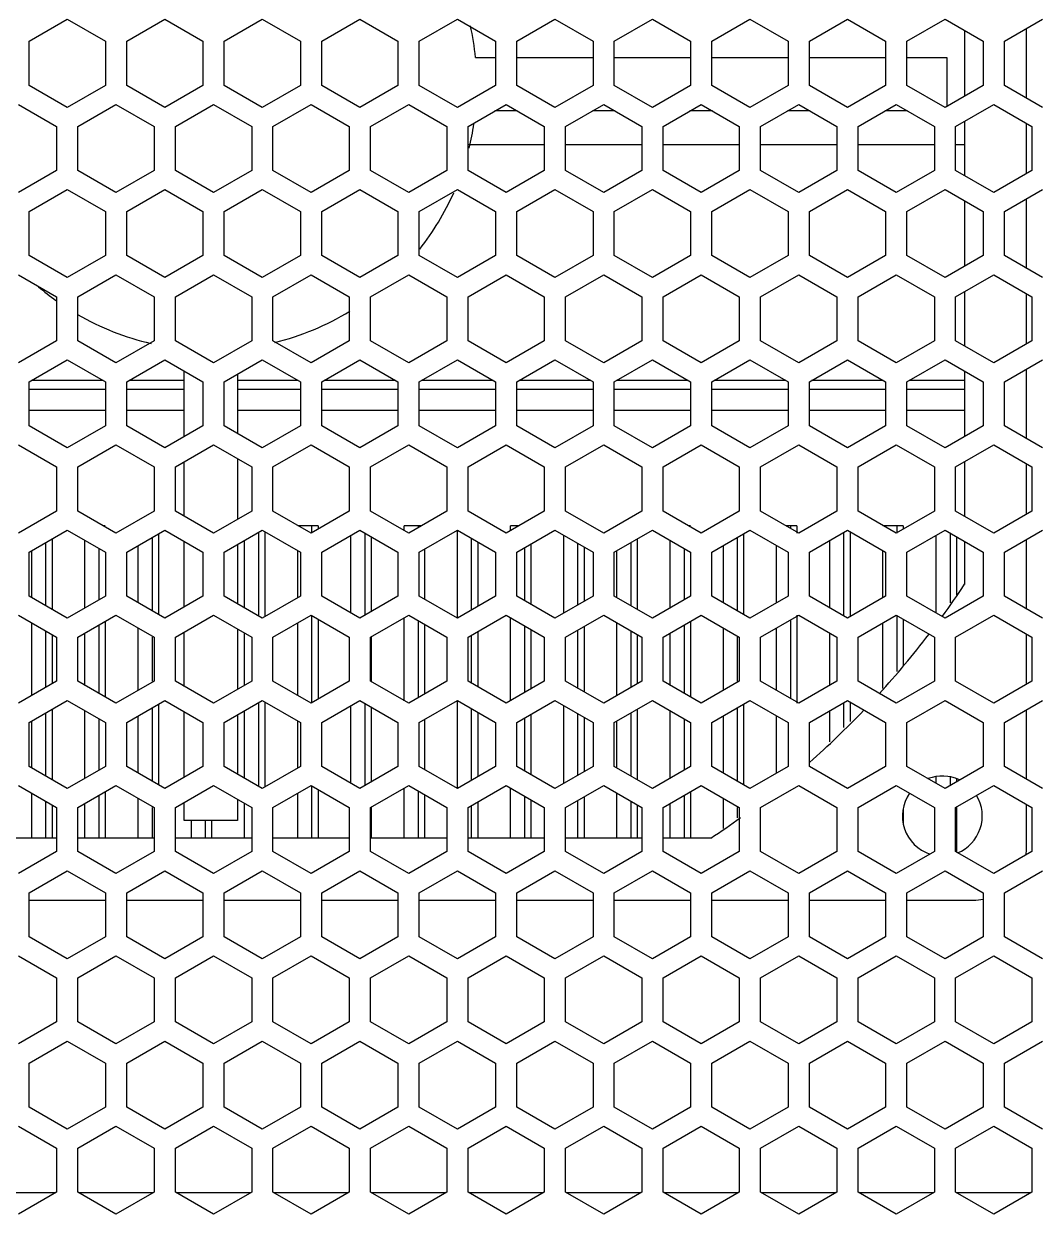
# Model space of a CAD drawing. Header units: millimetres. Extents: x 10297564 to 11610295, y -9287743 to -8409454.
# Drawn here: x 10535695 to 10536842, y -9096196 to -9094850 of the extents above; entities that cross this region are included whole.
import ezdxf

# ---------------------------------------------------------------- set-up
doc = ezdxf.new("R2010")
doc.units = ezdxf.units.MM
doc.header["$LTSCALE"] = 100
doc.layers.add('-0', color=7, linetype='Continuous')

# ---------------------------------------------------------------- blocks, each defined once
blk = doc.blocks.new('인버터 외형도')
at = {"layer": '-0', "linetype": 'Continuous'}
for p, q in [((124920.4, 39991.2), (124952.8, 40009.8)), ((124952.8, 40009.8), (124985.1, 39991.2)), ((125003.2, 39991.2), (125035.5, 40009.8)), ((125035.5, 40009.8), (125067.9, 39991.2)), ((125085.9, 39991.2), (125118.3, 40009.8)), ((125118.3, 40009.8), (125150.7, 39991.2)), ((125168.7, 39991.2), (125201.1, 40009.8)), ((125201.1, 40009.8), (125233.4, 39991.2)), ((125251.5, 39991.2), (125283.8, 40009.8)), ((125283.8, 40009.8), (125316.2, 39991.2)), ((125334.2, 39991.2), (125366.6, 40009.8)), ((125366.6, 40009.8), (125399, 39991.2)), ((125417, 39991.2), (125449.4, 40009.8)), ((125449.4, 40009.8), (125481.7, 39991.2)), ((125499.8, 39991.2), (125532.1, 40009.8)), ((125532.1, 40009.8), (125564.5, 39991.2)), ((125582.6, 39991.2), (125614.9, 40009.8)), ((125614.9, 40009.8), (125647.3, 39991.2)), ((125665.3, 39991.2), (125697.7, 40009.8)), ((125697.7, 40009.8), (125730, 39991.2)), ((125748.1, 39991.2), (125780.5, 40009.8)), ((125714.2, 40000.3), (125714.2, 39944.7)), ((125766.9, 39942.9), (125766.9, 40002)), ((124920.4, 39953.8), (124920.4, 39991.2)), ((124985.1, 39991.2), (124985.1, 39953.8)), ((125003.2, 39953.8), (125003.2, 39991.2)), ((125067.9, 39991.2), (125067.9, 39953.8)), ((125085.9, 39953.8), (125085.9, 39991.2)), ((125150.7, 39991.2), (125150.7, 39953.8)), ((125168.7, 39953.8), (125168.7, 39991.2)), ((125233.4, 39991.2), (125233.4, 39953.8)), ((125251.5, 39953.8), (125251.5, 39991.2)), ((125316.2, 39991.2), (125316.2, 39953.8)), ((125334.2, 39953.8), (125334.2, 39991.2)), ((125399, 39991.2), (125399, 39953.8)), ((125417, 39953.8), (125417, 39991.2)), ((125481.7, 39991.2), (125481.7, 39953.8)), ((125499.8, 39953.8), (125499.8, 39991.2)), ((125564.5, 39991.2), (125564.5, 39953.8)), ((125582.6, 39953.8), (125582.6, 39991.2)), ((125647.3, 39991.2), (125647.3, 39953.8)), ((125665.3, 39953.8), (125665.3, 39991.2)), ((125730, 39991.2), (125730, 39953.8)), ((125748.1, 39953.8), (125748.1, 39991.2)), ((125299.2, 39977.3), (125316.2, 39977.3)), ((125334.2, 39977.3), (125399, 39977.3)), ((125417, 39977.3), (125481.7, 39977.3)), ((125499.8, 39977.3), (125564.5, 39977.3)), ((125582.6, 39977.3), (125647.3, 39977.3)), ((125665.3, 39977.3), (125699.2, 39977.3)), ((125699.2, 39977.3), (125699.2, 39936)), ((124952.8, 39935.1), (124920.4, 39953.8)), ((124985.1, 39953.8), (124952.8, 39935.1)), ((125035.5, 39935.1), (125003.2, 39953.8)), ((125067.9, 39953.8), (125035.5, 39935.1)), ((125118.3, 39935.1), (125085.9, 39953.8)), ((125150.7, 39953.8), (125118.3, 39935.1)), ((125201.1, 39935.1), (125168.7, 39953.8)), ((125233.4, 39953.8), (125201.1, 39935.1)), ((125283.8, 39935.1), (125251.5, 39953.8)), ((125316.2, 39953.8), (125283.8, 39935.1)), ((125366.6, 39935.1), (125334.2, 39953.8)), ((125399, 39953.8), (125366.6, 39935.1)), ((125449.4, 39935.1), (125417, 39953.8)), ((125481.7, 39953.8), (125449.4, 39935.1)), ((125532.1, 39935.1), (125499.8, 39953.8)), ((125564.5, 39953.8), (125532.1, 39935.1)), ((125614.9, 39935.1), (125582.6, 39953.8)), ((125647.3, 39953.8), (125614.9, 39935.1)), ((125697.7, 39935.1), (125665.3, 39953.8)), ((125730, 39953.8), (125697.7, 39935.1)), ((125780.5, 39935.1), (125748.1, 39953.8)), ((124911.4, 39937.6), (124943.7, 39918.9)), ((124961.8, 39918.9), (124994.1, 39937.6)), ((124994.1, 39937.6), (125026.5, 39918.9)), ((125044.6, 39918.9), (125076.9, 39937.6)), ((125076.9, 39937.6), (125109.3, 39918.9)), ((125127.3, 39918.9), (125159.7, 39937.6)), ((125159.7, 39937.6), (125192, 39918.9)), ((125210.1, 39918.9), (125242.5, 39937.6)), ((125242.5, 39937.6), (125274.8, 39918.9)), ((125292.9, 39918.9), (125325.2, 39937.6)), ((125325.2, 39937.6), (125357.6, 39918.9)), ((125375.6, 39918.9), (125408, 39937.6)), ((125408, 39937.6), (125440.3, 39918.9)), ((125458.4, 39918.9), (125490.8, 39937.6)), ((125490.8, 39937.6), (125523.1, 39918.9)), ((125541.2, 39918.9), (125573.5, 39937.6)), ((125573.5, 39937.6), (125605.9, 39918.9)), ((125623.9, 39918.9), (125656.3, 39937.6)), ((125656.3, 39937.6), (125688.7, 39918.9)), ((125706.7, 39918.9), (125739.1, 39937.6)), ((125739.1, 39937.6), (125771.4, 39918.9)), ((125334.7, 39932.1), (125315.7, 39932.1)), ((125417.5, 39932.1), (125398.5, 39932.1)), ((125500.3, 39932.1), (125481.2, 39932.1)), ((125583, 39932.1), (125564, 39932.1)), ((125665.8, 39932.1), (125646.8, 39932.1)), ((125714.2, 39923.3), (125714.2, 39877.2)), ((124943.7, 39918.9), (124943.7, 39881.6)), ((124961.8, 39881.6), (124961.8, 39918.9)), ((125026.5, 39918.9), (125026.5, 39881.6)), ((125044.6, 39881.6), (125044.6, 39918.9)), ((125109.3, 39918.9), (125109.3, 39881.6)), ((125127.3, 39881.6), (125127.3, 39918.9)), ((125192, 39918.9), (125192, 39881.6)), ((125210.1, 39881.6), (125210.1, 39918.9)), ((125274.8, 39918.9), (125274.8, 39881.6)), ((125292.9, 39881.6), (125292.9, 39918.9)), ((125357.6, 39918.9), (125357.6, 39881.6)), ((125375.6, 39881.6), (125375.6, 39918.9)), ((125440.3, 39918.9), (125440.3, 39881.6)), ((125458.4, 39881.6), (125458.4, 39918.9)), ((125523.1, 39918.9), (125523.1, 39881.6)), ((125541.2, 39881.6), (125541.2, 39918.9)), ((125605.9, 39918.9), (125605.9, 39881.6)), ((125623.9, 39881.6), (125623.9, 39918.9)), ((125688.7, 39918.9), (125688.7, 39881.6)), ((125706.7, 39881.6), (125706.7, 39918.9)), ((125766.9, 39879), (125766.9, 39921.5)), ((125771.4, 39918.9), (125771.4, 39881.6)), ((125293.4, 39903.5), (125357.6, 39903.5)), ((125375.6, 39903.5), (125440.3, 39903.5)), ((125458.4, 39903.5), (125523.1, 39903.5)), ((125541.2, 39903.5), (125605.9, 39903.5)), ((125623.9, 39903.5), (125688.7, 39903.5)), ((125706.7, 39903.5), (125714.2, 39903.5)), ((124943.7, 39881.6), (124911.4, 39862.9)), ((124994.1, 39862.9), (124961.8, 39881.6)), ((125026.5, 39881.6), (124994.1, 39862.9)), ((125076.9, 39862.9), (125044.6, 39881.6)), ((125109.3, 39881.6), (125076.9, 39862.9)), ((125159.7, 39862.9), (125127.3, 39881.6)), ((125192, 39881.6), (125159.7, 39862.9)), ((125242.5, 39862.9), (125210.1, 39881.6)), ((125274.8, 39881.6), (125242.5, 39862.9)), ((125325.2, 39862.9), (125292.9, 39881.6)), ((125357.6, 39881.6), (125325.2, 39862.9)), ((125408, 39862.9), (125375.6, 39881.6)), ((125440.3, 39881.6), (125408, 39862.9)), ((125490.8, 39862.9), (125458.4, 39881.6)), ((125523.1, 39881.6), (125490.8, 39862.9)), ((125573.5, 39862.9), (125541.2, 39881.6)), ((125605.9, 39881.6), (125573.5, 39862.9)), ((125656.3, 39862.9), (125623.9, 39881.6)), ((125688.7, 39881.6), (125656.3, 39862.9)), ((125739.1, 39862.9), (125706.7, 39881.6)), ((125771.4, 39881.6), (125739.1, 39862.9)), ((124920.4, 39846.7), (124952.8, 39865.4)), ((124952.8, 39865.4), (124985.1, 39846.7)), ((125003.2, 39846.7), (125035.5, 39865.4)), ((125035.5, 39865.4), (125067.9, 39846.7)), ((125085.9, 39846.7), (125118.3, 39865.4)), ((125118.3, 39865.4), (125150.7, 39846.7)), ((125168.7, 39846.7), (125201.1, 39865.4)), ((125201.1, 39865.4), (125233.4, 39846.7)), ((125251.5, 39846.7), (125283.8, 39865.4)), ((125283.8, 39865.4), (125316.2, 39846.7)), ((125334.2, 39846.7), (125366.6, 39865.4)), ((125366.6, 39865.4), (125399, 39846.7)), ((125417, 39846.7), (125449.4, 39865.4)), ((125449.4, 39865.4), (125481.7, 39846.7)), ((125499.8, 39846.7), (125532.1, 39865.4)), ((125532.1, 39865.4), (125564.5, 39846.7)), ((125582.6, 39846.7), (125614.9, 39865.4)), ((125614.9, 39865.4), (125647.3, 39846.7)), ((125665.3, 39846.7), (125697.7, 39865.4)), ((125697.7, 39865.4), (125730, 39846.7)), ((125748.1, 39846.7), (125780.5, 39865.4)), ((125714.2, 39855.8), (125714.2, 39800.2)), ((125766.9, 39798.5), (125766.9, 39857.6)), ((124920.4, 39809.3), (124920.4, 39846.7)), ((124985.1, 39846.7), (124985.1, 39809.3)), ((125003.2, 39809.3), (125003.2, 39846.7)), ((125067.9, 39846.7), (125067.9, 39809.3)), ((125085.9, 39809.3), (125085.9, 39846.7)), ((125150.7, 39846.7), (125150.7, 39809.3)), ((125168.7, 39809.3), (125168.7, 39846.7)), ((125233.4, 39846.7), (125233.4, 39809.3)), ((125251.5, 39809.3), (125251.5, 39846.7)), ((125316.2, 39846.7), (125316.2, 39809.3)), ((125334.2, 39809.3), (125334.2, 39846.7)), ((125399, 39846.7), (125399, 39809.3)), ((125417, 39809.3), (125417, 39846.7)), ((125481.7, 39846.7), (125481.7, 39809.3)), ((125499.8, 39809.3), (125499.8, 39846.7)), ((125564.5, 39846.7), (125564.5, 39809.3)), ((125582.6, 39809.3), (125582.6, 39846.7)), ((125647.3, 39846.7), (125647.3, 39809.3)), ((125665.3, 39809.3), (125665.3, 39846.7)), ((125730, 39846.7), (125730, 39809.3)), ((125748.1, 39809.3), (125748.1, 39846.7)), ((124952.8, 39790.7), (124920.4, 39809.3)), ((124985.1, 39809.3), (124952.8, 39790.7)), ((125035.5, 39790.7), (125003.2, 39809.3)), ((125067.9, 39809.3), (125035.5, 39790.7)), ((125118.3, 39790.7), (125085.9, 39809.3)), ((125150.7, 39809.3), (125118.3, 39790.7)), ((125201.1, 39790.7), (125168.7, 39809.3)), ((125233.4, 39809.3), (125201.1, 39790.7)), ((125283.8, 39790.7), (125251.5, 39809.3)), ((125316.2, 39809.3), (125283.8, 39790.7)), ((125366.6, 39790.7), (125334.2, 39809.3)), ((125399, 39809.3), (125366.6, 39790.7)), ((125449.4, 39790.7), (125417, 39809.3)), ((125481.7, 39809.3), (125449.4, 39790.7)), ((125532.1, 39790.7), (125499.8, 39809.3)), ((125564.5, 39809.3), (125532.1, 39790.7)), ((125614.9, 39790.7), (125582.6, 39809.3)), ((125647.3, 39809.3), (125614.9, 39790.7)), ((125697.7, 39790.7), (125665.3, 39809.3)), ((125730, 39809.3), (125697.7, 39790.7)), ((125780.5, 39790.7), (125748.1, 39809.3)), ((124911.4, 39793.1), (124943.7, 39774.5)), ((124961.8, 39774.5), (124994.1, 39793.1)), ((124994.1, 39793.1), (125026.5, 39774.5)), ((125044.6, 39774.5), (125076.9, 39793.1)), ((125076.9, 39793.1), (125109.3, 39774.5)), ((125127.3, 39774.5), (125159.7, 39793.1)), ((125159.7, 39793.1), (125192, 39774.5)), ((125210.1, 39774.5), (125242.5, 39793.1)), ((125242.5, 39793.1), (125274.8, 39774.5)), ((125292.9, 39774.5), (125325.2, 39793.1)), ((125325.2, 39793.1), (125357.6, 39774.5)), ((125375.6, 39774.5), (125408, 39793.1)), ((125408, 39793.1), (125440.3, 39774.5)), ((125458.4, 39774.5), (125490.8, 39793.1)), ((125490.8, 39793.1), (125523.1, 39774.5)), ((125541.2, 39774.5), (125573.5, 39793.1)), ((125573.5, 39793.1), (125605.9, 39774.5)), ((125623.9, 39774.5), (125656.3, 39793.1)), ((125656.3, 39793.1), (125688.7, 39774.5)), ((125706.7, 39774.5), (125739.1, 39793.1)), ((125739.1, 39793.1), (125771.4, 39774.5)), ((124943.7, 39774.5), (124943.7, 39737.1)), ((124961.8, 39737.1), (124961.8, 39774.5)), ((125026.5, 39774.5), (125026.5, 39737.1)), ((125044.6, 39737.1), (125044.6, 39774.5)), ((125109.3, 39774.5), (125109.3, 39737.1)), ((125127.3, 39737.1), (125127.3, 39774.5)), ((125192, 39774.5), (125192, 39737.1)), ((125210.1, 39737.1), (125210.1, 39774.5)), ((125274.8, 39774.5), (125274.8, 39737.1)), ((125292.9, 39737.1), (125292.9, 39774.5)), ((125357.6, 39774.5), (125357.6, 39737.1)), ((125375.6, 39737.1), (125375.6, 39774.5)), ((125440.3, 39774.5), (125440.3, 39737.1)), ((125458.4, 39737.1), (125458.4, 39774.5)), ((125523.1, 39774.5), (125523.1, 39737.1)), ((125541.2, 39737.1), (125541.2, 39774.5)), ((125605.9, 39774.5), (125605.9, 39737.1)), ((125623.9, 39737.1), (125623.9, 39774.5)), ((125688.7, 39774.5), (125688.7, 39737.1)), ((125706.7, 39737.1), (125706.7, 39774.5)), ((125714.2, 39778.8), (125714.2, 39732.8)), ((125766.9, 39734.5), (125766.9, 39777.1)), ((125771.4, 39774.5), (125771.4, 39737.1)), ((124943.7, 39737.1), (124911.4, 39718.4)), ((124994.1, 39718.4), (124961.8, 39737.1)), ((125026.5, 39737.1), (124994.1, 39718.4)), ((125076.9, 39718.4), (125044.6, 39737.1)), ((125109.3, 39737.1), (125076.9, 39718.4)), ((125159.7, 39718.4), (125127.3, 39737.1)), ((125192, 39737.1), (125159.7, 39718.4)), ((125242.5, 39718.4), (125210.1, 39737.1)), ((125274.8, 39737.1), (125242.5, 39718.4)), ((125325.2, 39718.4), (125292.9, 39737.1)), ((125357.6, 39737.1), (125325.2, 39718.4)), ((125408, 39718.4), (125375.6, 39737.1)), ((125440.3, 39737.1), (125408, 39718.4)), ((125490.8, 39718.4), (125458.4, 39737.1)), ((125523.1, 39737.1), (125490.8, 39718.4)), ((125573.5, 39718.4), (125541.2, 39737.1)), ((125605.9, 39737.1), (125573.5, 39718.4)), ((125656.3, 39718.4), (125623.9, 39737.1)), ((125688.7, 39737.1), (125656.3, 39718.4)), ((125739.1, 39718.4), (125706.7, 39737.1)), ((125771.4, 39737.1), (125739.1, 39718.4)), ((124920.4, 39702.2), (124952.8, 39720.9)), ((124952.8, 39720.9), (124985.1, 39702.2)), ((125003.2, 39702.2), (125035.5, 39720.9)), ((125035.5, 39720.9), (125067.9, 39702.2)), ((125085.9, 39702.2), (125118.3, 39720.9)), ((125118.3, 39720.9), (125150.7, 39702.2)), ((125168.7, 39702.2), (125201.1, 39720.9)), ((125201.1, 39720.9), (125233.4, 39702.2)), ((125251.5, 39702.2), (125283.8, 39720.9)), ((125283.8, 39720.9), (125316.2, 39702.2)), ((125334.2, 39702.2), (125366.6, 39720.9)), ((125366.6, 39720.9), (125399, 39702.2)), ((125417, 39702.2), (125449.4, 39720.9)), ((125449.4, 39720.9), (125481.7, 39702.2)), ((125499.8, 39702.2), (125532.1, 39720.9)), ((125532.1, 39720.9), (125564.5, 39702.2)), ((125582.6, 39702.2), (125614.9, 39720.9)), ((125614.9, 39720.9), (125647.3, 39702.2)), ((125665.3, 39702.2), (125697.7, 39720.9)), ((125697.7, 39720.9), (125730, 39702.2)), ((125748.1, 39702.2), (125780.5, 39720.9)), ((125052.1, 39655.7), (125052.1, 39711.3)), ((125714.2, 39711.3), (125714.2, 39655.7)), ((125766.9, 39654), (125766.9, 39713.1)), ((124920.4, 39664.9), (124920.4, 39702.2)), ((124983.1, 39703.4), (124922.4, 39703.4)), ((124985.1, 39702.2), (124985.1, 39664.9)), ((125003.2, 39664.9), (125003.2, 39702.2)), ((125052.1, 39703.4), (125005.2, 39703.4)), ((125067.9, 39702.2), (125067.9, 39664.9)), ((125085.9, 39664.9), (125085.9, 39702.2)), ((125097.2, 39708.7), (125097.2, 39658.3)), ((125148.7, 39703.4), (125097.2, 39703.4)), ((125150.7, 39702.2), (125150.7, 39664.9)), ((125168.7, 39664.9), (125168.7, 39702.2)), ((125231.4, 39703.4), (125170.7, 39703.4)), ((125233.4, 39702.2), (125233.4, 39664.9)), ((125251.5, 39664.9), (125251.5, 39702.2)), ((125314.2, 39703.4), (125253.5, 39703.4)), ((125316.2, 39702.2), (125316.2, 39664.9)), ((125334.2, 39664.9), (125334.2, 39702.2)), ((125397, 39703.4), (125336.2, 39703.4)), ((125399, 39702.2), (125399, 39664.9)), ((125417, 39664.9), (125417, 39702.2)), ((125479.7, 39703.4), (125419, 39703.4)), ((125481.7, 39702.2), (125481.7, 39664.9)), ((125499.8, 39664.9), (125499.8, 39702.2)), ((125562.5, 39703.4), (125501.8, 39703.4)), ((125564.5, 39702.2), (125564.5, 39664.9)), ((125582.6, 39664.9), (125582.6, 39702.2)), ((125645.3, 39703.4), (125584.5, 39703.4)), ((125647.3, 39702.2), (125647.3, 39664.9)), ((125665.3, 39664.9), (125665.3, 39702.2)), ((125714.2, 39703.4), (125667.3, 39703.4)), ((125730, 39702.2), (125730, 39664.9)), ((125748.1, 39664.9), (125748.1, 39702.2)), ((124985.1, 39695.8), (124920.4, 39695.8)), ((125052.1, 39695.8), (125003.2, 39695.8)), ((125150.7, 39695.8), (125097.2, 39695.8)), ((125233.4, 39695.8), (125168.7, 39695.8)), ((125316.2, 39695.8), (125251.5, 39695.8)), ((125399, 39695.8), (125334.2, 39695.8)), ((125481.7, 39695.8), (125417, 39695.8)), ((125564.5, 39695.8), (125499.8, 39695.8)), ((125647.3, 39695.8), (125582.6, 39695.8)), ((125714.2, 39695.8), (125665.3, 39695.8)), ((124985.1, 39677.8), (124920.4, 39677.8)), ((125052.1, 39677.8), (125003.2, 39677.8)), ((125150.7, 39677.8), (125097.2, 39677.8)), ((125233.4, 39677.8), (125168.7, 39677.8)), ((125316.2, 39677.8), (125251.5, 39677.8)), ((125399, 39677.8), (125334.2, 39677.8)), ((125481.7, 39677.8), (125417, 39677.8)), ((125564.5, 39677.8), (125499.8, 39677.8)), ((125647.3, 39677.8), (125582.6, 39677.8)), ((125714.2, 39677.8), (125665.3, 39677.8)), ((124952.8, 39646.2), (124920.4, 39664.9)), ((124985.1, 39664.9), (124952.8, 39646.2)), ((125035.5, 39646.2), (125003.2, 39664.9)), ((125067.9, 39664.9), (125035.5, 39646.2)), ((125118.3, 39646.2), (125085.9, 39664.9)), ((125150.7, 39664.9), (125118.3, 39646.2)), ((125201.1, 39646.2), (125168.7, 39664.9)), ((125233.4, 39664.9), (125201.1, 39646.2)), ((125283.8, 39646.2), (125251.5, 39664.9)), ((125316.2, 39664.9), (125283.8, 39646.2)), ((125366.6, 39646.2), (125334.2, 39664.9)), ((125399, 39664.9), (125366.6, 39646.2)), ((125449.4, 39646.2), (125417, 39664.9)), ((125481.7, 39664.9), (125449.4, 39646.2)), ((125532.1, 39646.2), (125499.8, 39664.9)), ((125564.5, 39664.9), (125532.1, 39646.2)), ((125614.9, 39646.2), (125582.6, 39664.9)), ((125647.3, 39664.9), (125614.9, 39646.2)), ((125697.7, 39646.2), (125665.3, 39664.9)), ((125730, 39664.9), (125697.7, 39646.2)), ((125780.5, 39646.2), (125748.1, 39664.9)), ((124911.4, 39648.7), (124943.7, 39630)), ((124961.8, 39630), (124994.1, 39648.7)), ((124994.1, 39648.7), (125026.5, 39630)), ((125044.6, 39630), (125076.9, 39648.7)), ((125076.9, 39648.7), (125109.3, 39630)), ((125127.3, 39630), (125159.7, 39648.7)), ((125159.7, 39648.7), (125192, 39630)), ((125210.1, 39630), (125242.5, 39648.7)), ((125242.5, 39648.7), (125274.8, 39630)), ((125292.9, 39630), (125325.2, 39648.7)), ((125325.2, 39648.7), (125357.6, 39630)), ((125375.6, 39630), (125408, 39648.7)), ((125408, 39648.7), (125440.3, 39630)), ((125458.4, 39630), (125490.8, 39648.7)), ((125490.8, 39648.7), (125523.1, 39630)), ((125541.2, 39630), (125573.5, 39648.7)), ((125573.5, 39648.7), (125605.9, 39630)), ((125623.9, 39630), (125656.3, 39648.7)), ((125656.3, 39648.7), (125688.7, 39630)), ((125706.7, 39630), (125739.1, 39648.7)), ((125739.1, 39648.7), (125771.4, 39630)), ((124943.7, 39630), (124943.7, 39592.6)), ((124961.8, 39592.6), (124961.8, 39630)), ((125026.5, 39630), (125026.5, 39592.6)), ((125044.6, 39592.6), (125044.6, 39630)), ((125052.1, 39588.3), (125052.1, 39634.3)), ((125097.2, 39636.9), (125097.2, 39585.7)), ((125109.3, 39630), (125109.3, 39592.6)), ((125127.3, 39592.6), (125127.3, 39630)), ((125192, 39630), (125192, 39592.6)), ((125210.1, 39592.6), (125210.1, 39630)), ((125274.8, 39630), (125274.8, 39592.6)), ((125292.9, 39592.6), (125292.9, 39630)), ((125357.6, 39630), (125357.6, 39592.6)), ((125375.6, 39592.6), (125375.6, 39630)), ((125440.3, 39630), (125440.3, 39592.6)), ((125458.4, 39592.6), (125458.4, 39630)), ((125523.1, 39630), (125523.1, 39592.6)), ((125541.2, 39592.6), (125541.2, 39630)), ((125605.9, 39630), (125605.9, 39592.6)), ((125623.9, 39592.6), (125623.9, 39630)), ((125688.7, 39630), (125688.7, 39592.6)), ((125706.7, 39592.6), (125706.7, 39630)), ((125714.2, 39634.3), (125714.2, 39588.3)), ((125766.9, 39590), (125766.9, 39632.6)), ((125771.4, 39630), (125771.4, 39592.6)), ((124943.7, 39592.6), (124911.4, 39573.9)), ((124994.1, 39573.9), (124961.8, 39592.6)), ((125026.5, 39592.6), (124994.1, 39573.9)), ((125076.9, 39573.9), (125044.6, 39592.6)), ((125109.3, 39592.6), (125076.9, 39573.9)), ((125159.7, 39573.9), (125127.3, 39592.6)), ((125192, 39592.6), (125159.7, 39573.9)), ((125242.5, 39573.9), (125210.1, 39592.6)), ((125274.8, 39592.6), (125242.5, 39573.9)), ((125325.2, 39573.9), (125292.9, 39592.6)), ((125357.6, 39592.6), (125325.2, 39573.9)), ((125408, 39573.9), (125375.6, 39592.6)), ((125440.3, 39592.6), (125408, 39573.9)), ((125490.8, 39573.9), (125458.4, 39592.6)), ((125523.1, 39592.6), (125490.8, 39573.9)), ((125573.5, 39573.9), (125541.2, 39592.6)), ((125605.9, 39592.6), (125573.5, 39573.9)), ((125656.3, 39573.9), (125623.9, 39592.6)), ((125688.7, 39592.6), (125656.3, 39573.9)), ((125739.1, 39573.9), (125706.7, 39592.6)), ((125771.4, 39592.6), (125739.1, 39573.9)), ((124985, 39580), (124983.7, 39580)), ((125165.6, 39580), (125148.4, 39580)), ((125160.4, 39573.9), (125160.4, 39580)), ((125165.6, 39580), (125165.6, 39577.4)), ((125252.9, 39580), (125238.7, 39580)), ((125238.7, 39576.1), (125238.7, 39580)), ((125250.7, 39578.7), (125250.7, 39580)), ((125335.6, 39580), (125329, 39580)), ((125329, 39576.1), (125329, 39580)), ((125481.7, 39580), (125480.3, 39580)), ((125571.9, 39580), (125563.1, 39580)), ((125566.8, 39577.9), (125566.8, 39580)), ((125571.9, 39580), (125571.9, 39573.9)), ((125662.2, 39580), (125645, 39580)), ((125657, 39573.9), (125657, 39580)), ((125662.2, 39580), (125662.2, 39577.4)), ((124920.4, 39557.8), (124952.8, 39576.4)), ((124952.8, 39576.4), (124985.1, 39557.8)), ((125003.2, 39557.8), (125035.5, 39576.4)), ((125025, 39507.8), (125025, 39570.3)), ((125030.2, 39573.3), (125030.2, 39504.8)), ((125035.5, 39576.4), (125067.9, 39557.8)), ((125085.9, 39557.8), (125118.3, 39576.4)), ((125115.3, 39503.5), (125115.3, 39574.7)), ((125118.3, 39576.4), (125150.7, 39557.8)), ((125120.5, 39575.2), (125120.5, 39503)), ((125168.7, 39557.8), (125201.1, 39576.4)), ((125193.5, 39506.1), (125193.5, 39572.1)), ((125201.1, 39576.4), (125233.4, 39557.8)), ((125205.6, 39504.3), (125205.6, 39573.8)), ((125210.8, 39570.8), (125210.8, 39507.3)), ((125251.5, 39557.8), (125283.8, 39576.4)), ((125283.8, 39576.4), (125316.2, 39557.8)), ((125283.8, 39501.7), (125283.8, 39576.4)), ((125295.9, 39508.7), (125295.9, 39569.5)), ((125334.2, 39557.8), (125366.6, 39576.4)), ((125366.6, 39576.4), (125399, 39557.8)), ((125374.1, 39506.1), (125374.1, 39572.1)), ((125417, 39557.8), (125449.4, 39576.4)), ((125449.4, 39576.4), (125481.7, 39557.8)), ((125499.8, 39557.8), (125532.1, 39576.4)), ((125521.6, 39507.8), (125521.6, 39570.3)), ((125526.8, 39573.3), (125526.8, 39504.8)), ((125532.1, 39576.4), (125564.5, 39557.8)), ((125582.6, 39557.8), (125614.9, 39576.4)), ((125611.9, 39503.5), (125611.9, 39574.7)), ((125614.9, 39576.4), (125647.3, 39557.8)), ((125617.1, 39575.2), (125617.1, 39503)), ((125665.3, 39557.8), (125697.7, 39576.4)), ((125690.2, 39506.1), (125690.2, 39572.1)), ((125697.7, 39576.4), (125730, 39557.8)), ((125702.2, 39514.7), (125702.2, 39573.8)), ((125707.4, 39570.8), (125707.4, 39521.5)), ((125748.1, 39557.8), (125780.5, 39576.4)), ((124922.7, 39519.1), (124922.7, 39559.1)), ((124934.7, 39512.1), (124934.7, 39566)), ((124939.9, 39569), (124939.9, 39509.1)), ((124967.8, 39510.4), (124967.8, 39567.7)), ((124979.8, 39517.3), (124979.8, 39560.8)), ((125012.9, 39514.7), (125012.9, 39563.4)), ((125052.1, 39511.3), (125052.1, 39566.9)), ((125097.2, 39564.3), (125097.2, 39513.9)), ((125103.2, 39510.4), (125103.2, 39567.7)), ((125148.4, 39519.1), (125148.4, 39559.1)), ((125255.9, 39560.3), (125255.9, 39517.8)), ((125301.1, 39566.5), (125301.1, 39511.7)), ((125341, 39516.5), (125341, 39561.7)), ((125346.2, 39564.7), (125346.2, 39513.5)), ((125386.2, 39513), (125386.2, 39565.1)), ((125391.4, 39562.1), (125391.4, 39516)), ((125419.3, 39519.1), (125419.3, 39559.1)), ((125431.3, 39512.1), (125431.3, 39566)), ((125436.5, 39569), (125436.5, 39509.1)), ((125464.4, 39510.4), (125464.4, 39567.7)), ((125476.5, 39517.3), (125476.5, 39560.8)), ((125509.6, 39514.7), (125509.6, 39563.4)), ((125554.7, 39514.7), (125554.7, 39563.4)), ((125599.9, 39510.4), (125599.9, 39567.7)), ((125645, 39519.1), (125645, 39559.1)), ((125714.2, 39566.9), (125714.2, 39530.4)), ((125766.9, 39509.5), (125766.9, 39568.6)), ((124920.4, 39520.4), (124920.4, 39557.8)), ((124985.1, 39557.8), (124985.1, 39520.4)), ((125003.2, 39520.4), (125003.2, 39557.8)), ((125067.9, 39557.8), (125067.9, 39520.4)), ((125085.9, 39520.4), (125085.9, 39557.8)), ((125150.7, 39557.8), (125150.7, 39520.4)), ((125168.7, 39520.4), (125168.7, 39557.8)), ((125233.4, 39557.8), (125233.4, 39520.4)), ((125251.5, 39520.4), (125251.5, 39557.8)), ((125316.2, 39557.8), (125316.2, 39520.4)), ((125334.2, 39520.4), (125334.2, 39557.8)), ((125399, 39557.8), (125399, 39520.4)), ((125417, 39520.4), (125417, 39557.8)), ((125481.7, 39557.8), (125481.7, 39520.4)), ((125499.8, 39520.4), (125499.8, 39557.8)), ((125564.5, 39557.8), (125564.5, 39520.4)), ((125582.6, 39520.4), (125582.6, 39557.8)), ((125647.3, 39557.8), (125647.3, 39520.4)), ((125665.3, 39520.4), (125665.3, 39557.8)), ((125730, 39557.8), (125730, 39520.4)), ((125748.1, 39520.4), (125748.1, 39557.8)), ((124952.8, 39501.7), (124920.4, 39520.4)), ((124985.1, 39520.4), (124952.8, 39501.7)), ((125035.5, 39501.7), (125003.2, 39520.4)), ((125067.9, 39520.4), (125035.5, 39501.7)), ((125118.3, 39501.7), (125085.9, 39520.4)), ((125150.7, 39520.4), (125118.3, 39501.7)), ((125201.1, 39501.7), (125168.7, 39520.4)), ((125233.4, 39520.4), (125201.1, 39501.7)), ((125283.8, 39501.7), (125251.5, 39520.4)), ((125316.2, 39520.4), (125283.8, 39501.7)), ((125366.6, 39501.7), (125334.2, 39520.4)), ((125399, 39520.4), (125366.6, 39501.7)), ((125449.4, 39501.7), (125417, 39520.4)), ((125481.7, 39520.4), (125449.4, 39501.7)), ((125532.1, 39501.7), (125499.8, 39520.4)), ((125564.5, 39520.4), (125532.1, 39501.7)), ((125614.9, 39501.7), (125582.6, 39520.4)), ((125647.3, 39520.4), (125614.9, 39501.7)), ((125697.7, 39501.7), (125665.3, 39520.4)), ((125730, 39520.4), (125697.7, 39501.7)), ((125780.5, 39501.7), (125748.1, 39520.4)), ((124911.4, 39504.2), (124943.7, 39485.5)), ((124961.8, 39485.5), (124994.1, 39504.2)), ((124985, 39498.9), (124985, 39434.7)), ((124994.1, 39504.2), (125026.5, 39485.5)), ((125044.6, 39485.5), (125076.9, 39504.2)), ((125076.9, 39504.2), (125109.3, 39485.5)), ((125127.3, 39485.5), (125159.7, 39504.2)), ((125159.7, 39504.2), (125192, 39485.5)), ((125160.4, 39429.5), (125160.4, 39504.2)), ((125165.6, 39500.8), (125165.6, 39432.9)), ((125210.1, 39485.5), (125242.5, 39504.2)), ((125238.7, 39431.7), (125238.7, 39502)), ((125242.5, 39504.2), (125274.8, 39485.5)), ((125250.7, 39434.3), (125250.7, 39499.4)), ((125292.9, 39485.5), (125325.2, 39504.2)), ((125325.2, 39504.2), (125357.6, 39485.5)), ((125329, 39431.6), (125329, 39502)), ((125375.6, 39485.5), (125408, 39504.2)), ((125408, 39504.2), (125440.3, 39485.5)), ((125458.4, 39485.5), (125490.8, 39504.2)), ((125481.7, 39498.9), (125481.7, 39434.7)), ((125490.8, 39504.2), (125523.1, 39485.5)), ((125541.2, 39485.5), (125573.5, 39504.2)), ((125566.8, 39433.4), (125566.8, 39500.3)), ((125571.9, 39504.2), (125571.9, 39429.5)), ((125573.5, 39504.2), (125605.9, 39485.5)), ((125623.9, 39485.5), (125656.3, 39504.2)), ((125656.3, 39504.2), (125688.7, 39485.5)), ((125657, 39456.4), (125657, 39504.2)), ((125662.2, 39500.8), (125662.2, 39461.6)), ((125706.7, 39485.5), (125739.1, 39504.2)), ((125739.1, 39504.2), (125771.4, 39485.5)), ((124922.7, 39436), (124922.7, 39497.7)), ((124934.7, 39442.9), (124934.7, 39490.7)), ((124967.8, 39444.7), (124967.8, 39489)), ((124979.8, 39437.7), (124979.8, 39495.9)), ((125012.9, 39440.3), (125012.9, 39493.3)), ((125052.1, 39443.8), (125052.1, 39489.9)), ((125097.2, 39492.5), (125097.2, 39441.2)), ((125103.2, 39444.7), (125103.2, 39489)), ((125148.4, 39436), (125148.4, 39497.7)), ((125255.9, 39496.4), (125255.9, 39437.3)), ((125301.1, 39490.3), (125301.1, 39443.4)), ((125341, 39438.6), (125341, 39495.1)), ((125346.2, 39492.1), (125346.2, 39441.6)), ((125386.2, 39442.1), (125386.2, 39491.6)), ((125391.4, 39494.6), (125391.4, 39439.1)), ((125419.3, 39436), (125419.3, 39497.7)), ((125431.3, 39442.9), (125431.3, 39490.7)), ((125464.4, 39444.7), (125464.4, 39489)), ((125476.5, 39437.7), (125476.5, 39495.9)), ((125509.6, 39440.3), (125509.6, 39493.3)), ((125554.7, 39440.3), (125554.7, 39493.3)), ((125599.9, 39444.7), (125599.9, 39489)), ((125645, 39442), (125645, 39497.7)), ((124939.9, 39487.7), (124939.9, 39445.9)), ((124943.7, 39485.5), (124943.7, 39448.2)), ((124961.8, 39448.2), (124961.8, 39485.5)), ((125025, 39448.2), (125025, 39485.5)), ((125026.5, 39485.5), (125026.5, 39448.2)), ((125044.6, 39448.2), (125044.6, 39485.5)), ((125109.3, 39485.5), (125109.3, 39448.2)), ((125127.3, 39448.2), (125127.3, 39485.5)), ((125192, 39485.5), (125192, 39448.2)), ((125210.1, 39448.2), (125210.1, 39485.5)), ((125210.8, 39485.5), (125210.8, 39448.2)), ((125274.8, 39485.5), (125274.8, 39448.2)), ((125292.9, 39448.2), (125292.9, 39485.5)), ((125295.9, 39446.4), (125295.9, 39487.3)), ((125357.6, 39485.5), (125357.6, 39448.2)), ((125375.6, 39448.2), (125375.6, 39485.5)), ((125436.5, 39487.7), (125436.5, 39445.9)), ((125440.3, 39485.5), (125440.3, 39448.2)), ((125458.4, 39448.2), (125458.4, 39485.5)), ((125521.6, 39448.2), (125521.6, 39485.5)), ((125523.1, 39485.5), (125523.1, 39448.2)), ((125541.2, 39448.2), (125541.2, 39485.5)), ((125605.9, 39485.5), (125605.9, 39448.2)), ((125623.9, 39448.2), (125623.9, 39485.5)), ((125688.7, 39485.5), (125688.7, 39448.2)), ((125706.7, 39448.2), (125706.7, 39485.5)), ((125766.9, 39445.5), (125766.9, 39488.1)), ((125771.4, 39485.5), (125771.4, 39448.2)), ((124943.7, 39448.2), (124911.4, 39429.5)), ((124994.1, 39429.5), (124961.8, 39448.2)), ((125026.5, 39448.2), (124994.1, 39429.5)), ((125076.9, 39429.5), (125044.6, 39448.2)), ((125109.3, 39448.2), (125076.9, 39429.5)), ((125159.7, 39429.5), (125127.3, 39448.2)), ((125192, 39448.2), (125159.7, 39429.5)), ((125242.5, 39429.5), (125210.1, 39448.2)), ((125274.8, 39448.2), (125242.5, 39429.5)), ((125325.2, 39429.5), (125292.9, 39448.2)), ((125357.6, 39448.2), (125325.2, 39429.5)), ((125408, 39429.5), (125375.6, 39448.2)), ((125440.3, 39448.2), (125408, 39429.5)), ((125490.8, 39429.5), (125458.4, 39448.2)), ((125523.1, 39448.2), (125490.8, 39429.5)), ((125573.5, 39429.5), (125541.2, 39448.2)), ((125605.9, 39448.2), (125573.5, 39429.5)), ((125656.3, 39429.5), (125623.9, 39448.2)), ((125688.7, 39448.2), (125656.3, 39429.5)), ((125739.1, 39429.5), (125706.7, 39448.2)), ((125771.4, 39448.2), (125739.1, 39429.5)), ((124920.4, 39413.3), (124952.8, 39432)), ((124952.8, 39432), (124985.1, 39413.3)), ((125003.2, 39413.3), (125035.5, 39432)), ((125030.2, 39428.9), (125030.2, 39360.3)), ((125035.5, 39432), (125067.9, 39413.3)), ((125085.9, 39413.3), (125118.3, 39432)), ((125115.3, 39359), (125115.3, 39430.2)), ((125118.3, 39432), (125150.7, 39413.3)), ((125120.5, 39430.7), (125120.5, 39358.5)), ((125168.7, 39413.3), (125201.1, 39432)), ((125201.1, 39432), (125233.4, 39413.3)), ((125205.6, 39359.8), (125205.6, 39429.4)), ((125251.5, 39413.3), (125283.8, 39432)), ((125283.8, 39432), (125316.2, 39413.3)), ((125283.8, 39357.2), (125283.8, 39432)), ((125334.2, 39413.3), (125366.6, 39432)), ((125366.6, 39432), (125399, 39413.3)), ((125417, 39413.3), (125449.4, 39432)), ((125449.4, 39432), (125481.7, 39413.3)), ((125499.8, 39413.3), (125532.1, 39432)), ((125526.8, 39428.9), (125526.8, 39360.3)), ((125532.1, 39432), (125564.5, 39413.3)), ((125582.6, 39413.3), (125614.9, 39432)), ((125611.9, 39408.9), (125611.9, 39430.2)), ((125614.9, 39432), (125647.3, 39413.3)), ((125617.1, 39430.7), (125617.1, 39414.1)), ((125665.3, 39413.3), (125697.7, 39432)), ((125697.7, 39432), (125730, 39413.3)), ((125748.1, 39413.3), (125780.5, 39432)), ((124934.7, 39367.7), (124934.7, 39421.5)), ((124939.9, 39424.5), (124939.9, 39364.7)), ((124967.8, 39365.9), (124967.8, 39423.3)), ((125012.9, 39370.3), (125012.9, 39418.9)), ((125025, 39363.3), (125025, 39425.9)), ((125052.1, 39366.8), (125052.1, 39422.4)), ((125097.2, 39419.8), (125097.2, 39369.4)), ((125103.2, 39365.9), (125103.2, 39423.3)), ((125193.5, 39361.6), (125193.5, 39427.6)), ((125210.8, 39426.4), (125210.8, 39362.8)), ((125295.9, 39364.2), (125295.9, 39425)), ((125301.1, 39422), (125301.1, 39367.2)), ((125346.2, 39420.2), (125346.2, 39369)), ((125374.1, 39361.6), (125374.1, 39427.6)), ((125386.2, 39368.5), (125386.2, 39420.7)), ((125391.4, 39417.7), (125391.4, 39371.5)), ((125431.3, 39367.7), (125431.3, 39421.5)), ((125436.5, 39424.5), (125436.5, 39364.7)), ((125464.4, 39365.9), (125464.4, 39423.3)), ((125509.6, 39370.3), (125509.6, 39418.9)), ((125521.6, 39363.3), (125521.6, 39425.9)), ((125554.7, 39370.3), (125554.7, 39418.9)), ((125599.9, 39396.9), (125599.9, 39423.3)), ((125766.9, 39365.1), (125766.9, 39424.1)), ((124920.4, 39375.9), (124920.4, 39413.3)), ((124922.7, 39374.6), (124922.7, 39414.6)), ((124979.8, 39372.9), (124979.8, 39416.3)), ((124985.1, 39413.3), (124985.1, 39375.9)), ((125003.2, 39375.9), (125003.2, 39413.3)), ((125067.9, 39413.3), (125067.9, 39375.9)), ((125085.9, 39375.9), (125085.9, 39413.3)), ((125148.4, 39374.6), (125148.4, 39414.6)), ((125150.7, 39413.3), (125150.7, 39375.9)), ((125168.7, 39375.9), (125168.7, 39413.3)), ((125233.4, 39413.3), (125233.4, 39375.9)), ((125251.5, 39375.9), (125251.5, 39413.3)), ((125255.9, 39415.8), (125255.9, 39373.4)), ((125316.2, 39413.3), (125316.2, 39375.9)), ((125334.2, 39375.9), (125334.2, 39413.3)), ((125341, 39372), (125341, 39417.2)), ((125399, 39413.3), (125399, 39375.9)), ((125417, 39375.9), (125417, 39413.3)), ((125419.3, 39374.6), (125419.3, 39414.6)), ((125476.5, 39372.9), (125476.5, 39416.3)), ((125481.7, 39413.3), (125481.7, 39375.9)), ((125499.8, 39375.9), (125499.8, 39413.3)), ((125564.5, 39413.3), (125564.5, 39375.9)), ((125582.6, 39375.9), (125582.6, 39413.3)), ((125647.3, 39413.3), (125647.3, 39375.9)), ((125665.3, 39375.9), (125665.3, 39413.3)), ((125730, 39413.3), (125730, 39375.9)), ((125748.1, 39375.9), (125748.1, 39413.3)), ((124952.8, 39357.2), (124920.4, 39375.9)), ((124985.1, 39375.9), (124952.8, 39357.2)), ((125035.5, 39357.2), (125003.2, 39375.9)), ((125067.9, 39375.9), (125035.5, 39357.2)), ((125118.3, 39357.2), (125085.9, 39375.9)), ((125150.7, 39375.9), (125118.3, 39357.2)), ((125201.1, 39357.2), (125168.7, 39375.9)), ((125233.4, 39375.9), (125201.1, 39357.2)), ((125283.8, 39357.2), (125251.5, 39375.9)), ((125316.2, 39375.9), (125283.8, 39357.2)), ((125366.6, 39357.2), (125334.2, 39375.9)), ((125399, 39375.9), (125366.6, 39357.2)), ((125449.4, 39357.2), (125417, 39375.9)), ((125481.7, 39375.9), (125449.4, 39357.2)), ((125532.1, 39357.2), (125499.8, 39375.9)), ((125564.5, 39375.9), (125532.1, 39357.2)), ((125614.9, 39357.2), (125582.6, 39375.9)), ((125647.3, 39375.9), (125614.9, 39357.2)), ((125697.7, 39357.2), (125665.3, 39375.9)), ((125690.2, 39361.6), (125690.2, 39367.8)), ((125730, 39375.9), (125697.7, 39357.2)), ((125702.2, 39359.8), (125702.2, 39367.8)), ((125780.5, 39357.2), (125748.1, 39375.9)), ((124911.4, 39359.7), (124943.7, 39341)), ((124961.8, 39341), (124994.1, 39359.7)), ((124994.1, 39359.7), (125026.5, 39341)), ((125044.6, 39341), (125076.9, 39359.7)), ((125076.9, 39359.7), (125109.3, 39341)), ((125127.3, 39341), (125159.7, 39359.7)), ((125159.7, 39359.7), (125192, 39341)), ((125160.4, 39315.1), (125160.4, 39359.7)), ((125210.1, 39341), (125242.5, 39359.7)), ((125238.7, 39315.1), (125238.7, 39357.6)), ((125242.5, 39359.7), (125274.8, 39341)), ((125292.9, 39341), (125325.2, 39359.7)), ((125325.2, 39359.7), (125357.6, 39341)), ((125329, 39315.1), (125329, 39357.6)), ((125375.6, 39341), (125408, 39359.7)), ((125408, 39359.7), (125440.3, 39341)), ((125458.4, 39341), (125490.8, 39359.7)), ((125490.8, 39359.7), (125523.1, 39341)), ((125541.2, 39341), (125573.5, 39359.7)), ((125573.5, 39359.7), (125605.9, 39341)), ((125623.9, 39341), (125656.3, 39359.7)), ((125656.3, 39359.7), (125688.7, 39341)), ((125706.7, 39341), (125739.1, 39359.7)), ((125707.4, 39365.4), (125707.4, 39362.8)), ((125739.1, 39359.7), (125771.4, 39341)), ((124922.7, 39315.1), (124922.7, 39353.2)), ((124979.8, 39315.1), (124979.8, 39351.5)), ((124985, 39354.5), (124985, 39315.1)), ((125012.9, 39315.1), (125012.9, 39348.9)), ((125097.2, 39348), (125097.2, 39330.2)), ((125148.4, 39315.1), (125148.4, 39353.2)), ((125165.6, 39356.3), (125165.6, 39315.1)), ((125250.7, 39315.1), (125250.7, 39354.9)), ((125255.9, 39352), (125255.9, 39315.1)), ((125341, 39315.1), (125341, 39350.6)), ((125346.2, 39347.6), (125346.2, 39315.1)), ((125386.2, 39315.1), (125386.2, 39347.1)), ((125391.4, 39350.1), (125391.4, 39315.1)), ((125419.3, 39315.1), (125419.3, 39353.2)), ((125476.5, 39315.1), (125476.5, 39351.5)), ((125481.7, 39354.5), (125481.7, 39315.1)), ((125509.6, 39323.2), (125509.6, 39348.9)), ((124934.7, 39315.1), (124934.7, 39346.3)), ((124939.9, 39343.3), (124939.9, 39315.1)), ((124943.7, 39341), (124943.7, 39303.7)), ((124961.8, 39303.7), (124961.8, 39341)), ((124967.8, 39315.1), (124967.8, 39344.5)), ((125025, 39315.1), (125025, 39341)), ((125026.5, 39341), (125026.5, 39303.7)), ((125044.6, 39303.7), (125044.6, 39341)), ((125052.1, 39330.2), (125052.1, 39345.4)), ((125103.2, 39315.1), (125103.2, 39344.5)), ((125109.3, 39341), (125109.3, 39303.7)), ((125127.3, 39303.7), (125127.3, 39341)), ((125192, 39341), (125192, 39303.7)), ((125210.1, 39303.7), (125210.1, 39341)), ((125210.8, 39341), (125210.8, 39315.1)), ((125274.8, 39341), (125274.8, 39303.7)), ((125292.9, 39303.7), (125292.9, 39341)), ((125295.9, 39315.1), (125295.9, 39342.8)), ((125301.1, 39345.8), (125301.1, 39315.1)), ((125357.6, 39341), (125357.6, 39303.7)), ((125375.6, 39303.7), (125375.6, 39341)), ((125431.3, 39315.1), (125431.3, 39346.3)), ((125436.5, 39343.3), (125436.5, 39315.1)), ((125440.3, 39341), (125440.3, 39303.7)), ((125458.4, 39303.7), (125458.4, 39341)), ((125464.4, 39315.1), (125464.4, 39344.5)), ((125521.6, 39332.4), (125521.6, 39341)), ((125523.1, 39341), (125523.1, 39303.7)), ((125541.2, 39303.7), (125541.2, 39341)), ((125605.9, 39341), (125605.9, 39303.7)), ((125623.9, 39303.7), (125623.9, 39341)), ((125662.2, 39339.9), (125662.2, 39328)), ((125688.7, 39341), (125688.7, 39303.7)), ((125706.7, 39303.7), (125706.7, 39341)), ((125707.4, 39341), (125707.4, 39303.7)), ((125766.9, 39307.6), (125766.9, 39343.7)), ((125771.4, 39341), (125771.4, 39303.7)), ((125097.2, 39330.2), (125052.1, 39330.2)), ((125058.1, 39315.1), (125058.1, 39330.2)), ((125070.1, 39315.1), (125070.1, 39330.2)), ((125075.3, 39330.2), (125075.3, 39315.1)), ((124943.7, 39315.1), (124879, 39315.1)), ((125026.5, 39315.1), (124961.8, 39315.1)), ((125109.3, 39315.1), (125044.6, 39315.1)), ((125192, 39315.1), (125127.3, 39315.1)), ((125274.8, 39315.1), (125210.1, 39315.1)), ((125357.6, 39315.1), (125292.9, 39315.1)), ((125440.3, 39315.1), (125375.6, 39315.1)), ((125498.9, 39315.1), (125458.4, 39315.1)), ((124943.7, 39303.7), (124911.4, 39285)), ((124994.1, 39285), (124961.8, 39303.7)), ((125026.5, 39303.7), (124994.1, 39285)), ((125076.9, 39285), (125044.6, 39303.7)), ((125109.3, 39303.7), (125076.9, 39285)), ((125159.7, 39285), (125127.3, 39303.7)), ((125192, 39303.7), (125159.7, 39285)), ((125242.5, 39285), (125210.1, 39303.7)), ((125274.8, 39303.7), (125242.5, 39285)), ((125325.2, 39285), (125292.9, 39303.7)), ((125357.6, 39303.7), (125325.2, 39285)), ((125408, 39285), (125375.6, 39303.7)), ((125440.3, 39303.7), (125408, 39285)), ((125490.8, 39285), (125458.4, 39303.7)), ((125523.1, 39303.7), (125490.8, 39285)), ((125573.5, 39285), (125541.2, 39303.7)), ((125605.9, 39303.7), (125573.5, 39285)), ((125656.3, 39285), (125623.9, 39303.7)), ((125688.7, 39303.7), (125656.3, 39285)), ((125739.1, 39285), (125706.7, 39303.7)), ((125771.4, 39303.7), (125739.1, 39285)), ((124920.4, 39268.8), (124952.8, 39287.5)), ((124952.8, 39287.5), (124985.1, 39268.8)), ((125003.2, 39268.8), (125035.5, 39287.5)), ((125035.5, 39287.5), (125067.9, 39268.8)), ((125085.9, 39268.8), (125118.3, 39287.5)), ((125118.3, 39287.5), (125150.7, 39268.8)), ((125168.7, 39268.8), (125201.1, 39287.5)), ((125201.1, 39287.5), (125233.4, 39268.8)), ((125251.5, 39268.8), (125283.8, 39287.5)), ((125283.8, 39287.5), (125316.2, 39268.8)), ((125334.2, 39268.8), (125366.6, 39287.5)), ((125366.6, 39287.5), (125399, 39268.8)), ((125417, 39268.8), (125449.4, 39287.5)), ((125449.4, 39287.5), (125481.7, 39268.8)), ((125499.8, 39268.8), (125532.1, 39287.5)), ((125532.1, 39287.5), (125564.5, 39268.8)), ((125582.6, 39268.8), (125614.9, 39287.5)), ((125614.9, 39287.5), (125647.3, 39268.8)), ((125665.3, 39268.8), (125697.7, 39287.5)), ((125697.7, 39287.5), (125730, 39268.8)), ((125748.1, 39268.8), (125780.5, 39287.5)), ((124920.4, 39231.5), (124920.4, 39268.8)), ((124985.1, 39268.8), (124985.1, 39231.5)), ((125003.2, 39231.5), (125003.2, 39268.8)), ((125067.9, 39268.8), (125067.9, 39231.5)), ((125085.9, 39231.5), (125085.9, 39268.8)), ((125150.7, 39268.8), (125150.7, 39231.5)), ((125168.7, 39231.5), (125168.7, 39268.8)), ((125233.4, 39268.8), (125233.4, 39231.5)), ((125251.5, 39231.5), (125251.5, 39268.8)), ((125316.2, 39268.8), (125316.2, 39231.5)), ((125334.2, 39231.5), (125334.2, 39268.8)), ((125399, 39268.8), (125399, 39231.5)), ((125417, 39231.5), (125417, 39268.8)), ((125481.7, 39268.8), (125481.7, 39231.5)), ((125499.8, 39231.5), (125499.8, 39268.8)), ((125564.5, 39268.8), (125564.5, 39231.5)), ((125582.6, 39231.5), (125582.6, 39268.8)), ((125647.3, 39268.8), (125647.3, 39231.5)), ((125665.3, 39231.5), (125665.3, 39268.8)), ((125730, 39268.8), (125730, 39231.5)), ((125748.1, 39231.5), (125748.1, 39268.8)), ((124920.4, 39262.4), (124985.1, 39262.4)), ((125003.2, 39262.4), (125067.9, 39262.4)), ((125085.9, 39262.4), (125150.7, 39262.4)), ((125168.7, 39262.4), (125233.4, 39262.4)), ((125251.5, 39262.4), (125316.2, 39262.4)), ((125334.2, 39262.4), (125399, 39262.4)), ((125417, 39262.4), (125481.7, 39262.4)), ((125499.8, 39262.4), (125564.5, 39262.4)), ((125582.6, 39262.4), (125647.3, 39262.4)), ((125665.3, 39262.4), (125721.8, 39262.4)), ((124952.8, 39212.8), (124920.4, 39231.5)), ((124985.1, 39231.5), (124952.8, 39212.8)), ((125035.5, 39212.8), (125003.2, 39231.5)), ((125067.9, 39231.5), (125035.5, 39212.8)), ((125118.3, 39212.8), (125085.9, 39231.5)), ((125150.7, 39231.5), (125118.3, 39212.8)), ((125201.1, 39212.8), (125168.7, 39231.5)), ((125233.4, 39231.5), (125201.1, 39212.8)), ((125283.8, 39212.8), (125251.5, 39231.5)), ((125316.2, 39231.5), (125283.8, 39212.8)), ((125366.6, 39212.8), (125334.2, 39231.5)), ((125399, 39231.5), (125366.6, 39212.8)), ((125449.4, 39212.8), (125417, 39231.5)), ((125481.7, 39231.5), (125449.4, 39212.8)), ((125532.1, 39212.8), (125499.8, 39231.5)), ((125564.5, 39231.5), (125532.1, 39212.8)), ((125614.9, 39212.8), (125582.6, 39231.5)), ((125647.3, 39231.5), (125614.9, 39212.8)), ((125697.7, 39212.8), (125665.3, 39231.5)), ((125730, 39231.5), (125697.7, 39212.8)), ((125780.5, 39212.8), (125748.1, 39231.5)), ((124911.4, 39215.3), (124943.7, 39196.6)), ((124961.8, 39196.6), (124994.1, 39215.3)), ((124994.1, 39215.3), (125026.5, 39196.6)), ((125044.6, 39196.6), (125076.9, 39215.3)), ((125076.9, 39215.3), (125109.3, 39196.6)), ((125127.3, 39196.6), (125159.7, 39215.3)), ((125159.7, 39215.3), (125192, 39196.6)), ((125210.1, 39196.6), (125242.5, 39215.3)), ((125242.5, 39215.3), (125274.8, 39196.6)), ((125292.9, 39196.6), (125325.2, 39215.3)), ((125325.2, 39215.3), (125357.6, 39196.6)), ((125375.6, 39196.6), (125408, 39215.3)), ((125408, 39215.3), (125440.3, 39196.6)), ((125458.4, 39196.6), (125490.8, 39215.3)), ((125490.8, 39215.3), (125523.1, 39196.6)), ((125541.2, 39196.6), (125573.5, 39215.3)), ((125573.5, 39215.3), (125605.9, 39196.6)), ((125623.9, 39196.6), (125656.3, 39215.3)), ((125656.3, 39215.3), (125688.7, 39196.6)), ((125706.7, 39196.6), (125739.1, 39215.3)), ((125739.1, 39215.3), (125771.4, 39196.6)), ((124943.7, 39196.6), (124943.7, 39159.2)), ((124961.8, 39159.2), (124961.8, 39196.6)), ((125026.5, 39196.6), (125026.5, 39159.2)), ((125044.6, 39159.2), (125044.6, 39196.6)), ((125109.3, 39196.6), (125109.3, 39159.2)), ((125127.3, 39159.2), (125127.3, 39196.6)), ((125192, 39196.6), (125192, 39159.2)), ((125210.1, 39159.2), (125210.1, 39196.6)), ((125274.8, 39196.6), (125274.8, 39159.2)), ((125292.9, 39159.2), (125292.9, 39196.6)), ((125357.6, 39196.6), (125357.6, 39159.2)), ((125375.6, 39159.2), (125375.6, 39196.6)), ((125440.3, 39196.6), (125440.3, 39159.2)), ((125458.4, 39159.2), (125458.4, 39196.6)), ((125523.1, 39196.6), (125523.1, 39159.2)), ((125541.2, 39159.2), (125541.2, 39196.6)), ((125605.9, 39196.6), (125605.9, 39159.2)), ((125623.9, 39159.2), (125623.9, 39196.6)), ((125688.7, 39196.6), (125688.7, 39159.2)), ((125706.7, 39159.2), (125706.7, 39196.6)), ((125771.4, 39196.6), (125771.4, 39159.2)), ((124943.7, 39159.2), (124911.4, 39140.5)), ((124994.1, 39140.5), (124961.8, 39159.2)), ((125026.5, 39159.2), (124994.1, 39140.5)), ((125076.9, 39140.5), (125044.6, 39159.2)), ((125109.3, 39159.2), (125076.9, 39140.5)), ((125159.7, 39140.5), (125127.3, 39159.2)), ((125192, 39159.2), (125159.7, 39140.5)), ((125242.5, 39140.5), (125210.1, 39159.2)), ((125274.8, 39159.2), (125242.5, 39140.5)), ((125325.2, 39140.5), (125292.9, 39159.2)), ((125357.6, 39159.2), (125325.2, 39140.5)), ((125408, 39140.5), (125375.6, 39159.2)), ((125440.3, 39159.2), (125408, 39140.5)), ((125490.8, 39140.5), (125458.4, 39159.2)), ((125523.1, 39159.2), (125490.8, 39140.5)), ((125573.5, 39140.5), (125541.2, 39159.2)), ((125605.9, 39159.2), (125573.5, 39140.5)), ((125656.3, 39140.5), (125623.9, 39159.2)), ((125688.7, 39159.2), (125656.3, 39140.5)), ((125739.1, 39140.5), (125706.7, 39159.2)), ((125771.4, 39159.2), (125739.1, 39140.5)), ((124920.4, 39124.3), (124952.8, 39143)), ((124952.8, 39143), (124985.1, 39124.3)), ((125003.2, 39124.3), (125035.5, 39143)), ((125035.5, 39143), (125067.9, 39124.3)), ((125085.9, 39124.3), (125118.3, 39143)), ((125118.3, 39143), (125150.7, 39124.3)), ((125168.7, 39124.3), (125201.1, 39143)), ((125201.1, 39143), (125233.4, 39124.3)), ((125251.5, 39124.3), (125283.8, 39143)), ((125283.8, 39143), (125316.2, 39124.3)), ((125334.2, 39124.3), (125366.6, 39143)), ((125366.6, 39143), (125399, 39124.3)), ((125417, 39124.3), (125449.4, 39143)), ((125449.4, 39143), (125481.7, 39124.3)), ((125499.8, 39124.3), (125532.1, 39143)), ((125532.1, 39143), (125564.5, 39124.3)), ((125582.6, 39124.3), (125614.9, 39143)), ((125614.9, 39143), (125647.3, 39124.3)), ((125665.3, 39124.3), (125697.7, 39143)), ((125697.7, 39143), (125730, 39124.3)), ((125748.1, 39124.3), (125780.5, 39143)), ((124920.4, 39087), (124920.4, 39124.3)), ((124985.1, 39124.3), (124985.1, 39087)), ((125003.2, 39087), (125003.2, 39124.3)), ((125067.9, 39124.3), (125067.9, 39087)), ((125085.9, 39087), (125085.9, 39124.3)), ((125150.7, 39124.3), (125150.7, 39087)), ((125168.7, 39087), (125168.7, 39124.3)), ((125233.4, 39124.3), (125233.4, 39087)), ((125251.5, 39087), (125251.5, 39124.3)), ((125316.2, 39124.3), (125316.2, 39087)), ((125334.2, 39087), (125334.2, 39124.3)), ((125399, 39124.3), (125399, 39087)), ((125417, 39087), (125417, 39124.3)), ((125481.7, 39124.3), (125481.7, 39087)), ((125499.8, 39087), (125499.8, 39124.3)), ((125564.5, 39124.3), (125564.5, 39087)), ((125582.6, 39087), (125582.6, 39124.3)), ((125647.3, 39124.3), (125647.3, 39087)), ((125665.3, 39087), (125665.3, 39124.3)), ((125730, 39124.3), (125730, 39087)), ((125748.1, 39087), (125748.1, 39124.3)), ((124952.8, 39068.3), (124920.4, 39087)), ((124985.1, 39087), (124952.8, 39068.3)), ((125035.5, 39068.3), (125003.2, 39087)), ((125067.9, 39087), (125035.5, 39068.3)), ((125118.3, 39068.3), (125085.9, 39087)), ((125150.7, 39087), (125118.3, 39068.3)), ((125201.1, 39068.3), (125168.7, 39087)), ((125233.4, 39087), (125201.1, 39068.3)), ((125283.8, 39068.3), (125251.5, 39087)), ((125316.2, 39087), (125283.8, 39068.3)), ((125366.6, 39068.3), (125334.2, 39087)), ((125399, 39087), (125366.6, 39068.3)), ((125449.4, 39068.3), (125417, 39087)), ((125481.7, 39087), (125449.4, 39068.3)), ((125532.1, 39068.3), (125499.8, 39087)), ((125564.5, 39087), (125532.1, 39068.3)), ((125614.9, 39068.3), (125582.6, 39087)), ((125647.3, 39087), (125614.9, 39068.3)), ((125697.7, 39068.3), (125665.3, 39087)), ((125730, 39087), (125697.7, 39068.3)), ((125780.5, 39068.3), (125748.1, 39087)), ((124911.4, 39070.8), (124943.7, 39052.1)), ((124961.8, 39052.1), (124994.1, 39070.8)), ((124994.1, 39070.8), (125026.5, 39052.1)), ((125044.6, 39052.1), (125076.9, 39070.8)), ((125076.9, 39070.8), (125109.3, 39052.1)), ((125127.3, 39052.1), (125159.7, 39070.8)), ((125159.7, 39070.8), (125192, 39052.1)), ((125210.1, 39052.1), (125242.5, 39070.8)), ((125242.5, 39070.8), (125274.8, 39052.1)), ((125292.9, 39052.1), (125325.2, 39070.8)), ((125325.2, 39070.8), (125357.6, 39052.1)), ((125375.6, 39052.1), (125408, 39070.8)), ((125408, 39070.8), (125440.3, 39052.1)), ((125458.4, 39052.1), (125490.8, 39070.8)), ((125490.8, 39070.8), (125523.1, 39052.1)), ((125541.2, 39052.1), (125573.5, 39070.8)), ((125573.5, 39070.8), (125605.9, 39052.1)), ((125623.9, 39052.1), (125656.3, 39070.8)), ((125656.3, 39070.8), (125688.7, 39052.1)), ((125706.7, 39052.1), (125739.1, 39070.8)), ((125739.1, 39070.8), (125771.4, 39052.1)), ((124943.7, 39052.1), (124943.7, 39014.7)), ((124961.8, 39014.7), (124961.8, 39052.1)), ((125026.5, 39052.1), (125026.5, 39014.7)), ((125044.6, 39014.7), (125044.6, 39052.1)), ((125109.3, 39052.1), (125109.3, 39014.7)), ((125127.3, 39014.7), (125127.3, 39052.1)), ((125192, 39052.1), (125192, 39014.7)), ((125210.1, 39014.7), (125210.1, 39052.1)), ((125274.8, 39052.1), (125274.8, 39014.7)), ((125292.9, 39014.7), (125292.9, 39052.1)), ((125357.6, 39052.1), (125357.6, 39014.7)), ((125375.6, 39014.7), (125375.6, 39052.1)), ((125440.3, 39052.1), (125440.3, 39014.7)), ((125458.4, 39014.7), (125458.4, 39052.1)), ((125523.1, 39052.1), (125523.1, 39014.7)), ((125541.2, 39014.7), (125541.2, 39052.1)), ((125605.9, 39052.1), (125605.9, 39014.7)), ((125623.9, 39014.7), (125623.9, 39052.1)), ((125688.7, 39052.1), (125688.7, 39014.7)), ((125706.7, 39014.7), (125706.7, 39052.1)), ((125771.4, 39052.1), (125771.4, 39014.7)), ((124942.7, 39014.1), (124880.1, 39014.1)), ((124943.7, 39014.7), (124911.4, 38996.1)), ((124994.1, 38996.1), (124961.8, 39014.7)), ((125025.4, 39014.1), (124962.9, 39014.1)), ((125026.5, 39014.7), (124994.1, 38996.1)), ((125076.9, 38996.1), (125044.6, 39014.7)), ((125108.2, 39014.1), (125045.6, 39014.1)), ((125109.3, 39014.7), (125076.9, 38996.1)), ((125159.7, 38996.1), (125127.3, 39014.7)), ((125191, 39014.1), (125128.4, 39014.1)), ((125192, 39014.7), (125159.7, 38996.1)), ((125242.5, 38996.1), (125210.1, 39014.7)), ((125273.7, 39014.1), (125211.2, 39014.1)), ((125274.8, 39014.7), (125242.5, 38996.1)), ((125325.2, 38996.1), (125292.9, 39014.7)), ((125356.5, 39014.1), (125293.9, 39014.1)), ((125357.6, 39014.7), (125325.2, 38996.1)), ((125408, 38996.1), (125375.6, 39014.7)), ((125439.3, 39014.1), (125376.7, 39014.1)), ((125440.3, 39014.7), (125408, 38996.1)), ((125490.8, 38996.1), (125458.4, 39014.7)), ((125522, 39014.1), (125459.5, 39014.1)), ((125523.1, 39014.7), (125490.8, 38996.1)), ((125573.5, 38996.1), (125541.2, 39014.7)), ((125604.8, 39014.1), (125542.2, 39014.1)), ((125605.9, 39014.7), (125573.5, 38996.1)), ((125656.3, 38996.1), (125623.9, 39014.7)), ((125687.6, 39014.1), (125625, 39014.1)), ((125688.7, 39014.7), (125656.3, 38996.1)), ((125739.1, 38996.1), (125706.7, 39014.7)), ((125770.3, 39014.1), (125707.8, 39014.1)), ((125771.4, 39014.7), (125739.1, 38996.1))]:
    blk.add_line(p, q, dxfattribs=at)
for centre, radius, start, end in [((125074.7, 39954.7), 225.7, 5.741, 12.7236), ((125074.7, 39954.7), 225.7, 346.0732, 351.4383), ((125074.7, 39954.7), 225.7, 321.7134, 335.9206), ((125074.7, 39954.7), 225.7, 229.5396, 234.3614), ((125074.7, 39954.7), 225.7, 283.8664, 301.4831), ((125074.7, 39954.7), 225.7, 239.8989, 256.9987), ((125074.7, 39954.7), 767.5, 323.9784, 326.4427), ((125074.7, 39954.7), 767.5, 317.6456, 322.5404), ((125074.7, 39954.7), 767.5, 311.4496, 316.2113), ((125695.4, 39333.9), 33.9, 64.7514, 110.6628), ((125695.4, 39333.9), 33.9, 145.2577, 252), ((125695.4, 39333.9), 33.9, 292.2694, 30.9111), ((125074.7, 39954.7), 767.5, 303.5573, 305.8411), ((125721.8, 39307.6), 45.1, 351.1162, 0), ((125721.8, 39307.6), 45.1, 270, 280.5856)]:
    blk.add_arc(centre, radius, start, end, dxfattribs=at)

msp = doc.modelspace()

# ---------------------------------------------------------------- block references
at = {"xscale": 1.333333333333333, "yscale": 1.333333333333333, "zscale": 1.333333333333333}
msp.add_blockref('인버터 외형도', (10369140.6, -9148191), dxfattribs=at)

doc.saveas('drawing.dxf')
